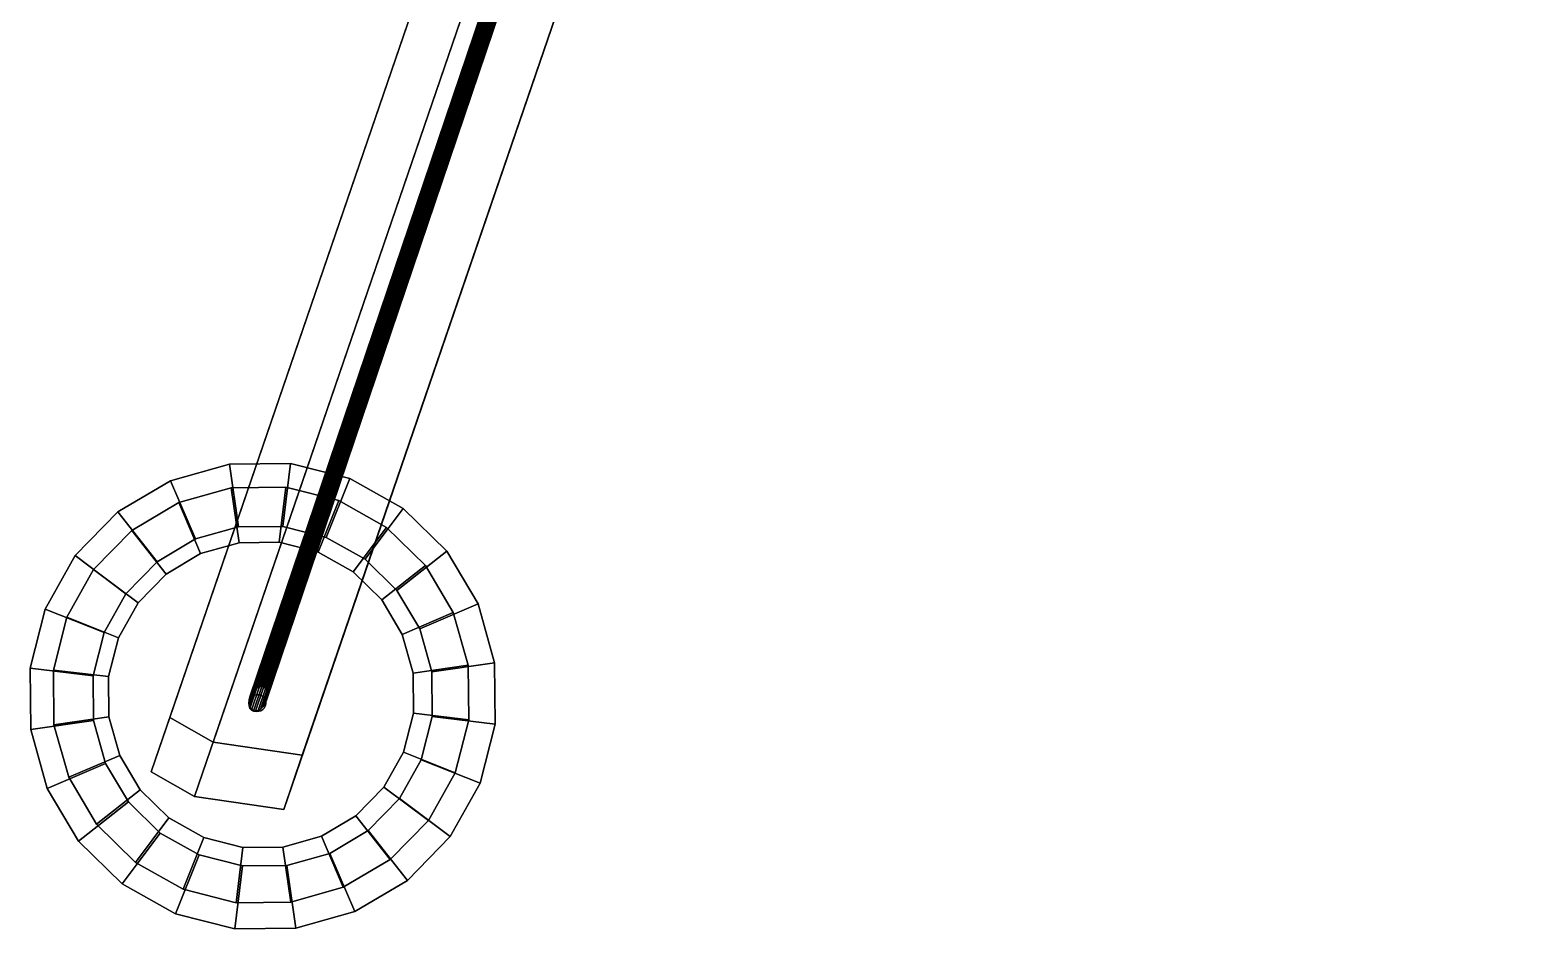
# Model space of a CAD drawing. Header units: inches. Extents: x -2 to 2474, y 1 to 287.
# Drawn here: x 166.119 to 166.701, y 173.722 to 174.07 of the extents above; entities that cross this region are included whole.
import ezdxf

# ---------------------------------------------------------------- set-up
doc = ezdxf.new("R2010")
doc.units = ezdxf.units.IN
doc.header["$MEASUREMENT"] = 0
doc.layers.add('DLX_LUM', color=7, linetype='Continuous', true_color=0xffd400)

msp = doc.modelspace()

# ---------------------------------------------------------------- linework, layer by layer
at = {"layer": 'DLX_LUM'}
for points in [[(166.20356, 173.80926, 0), (166.69542, 175.26155, 0)], [(166.69542, 175.26155, 0), (166.20356, 173.80926, 0)], [(166.20367, 173.80816, 0), (166.69586, 175.26139, 0)], [(166.69586, 175.26139, 0), (166.20367, 173.80816, 0)], [(166.20368, 173.81048, 0), (166.69517, 175.26163, 0)], [(166.69517, 175.26163, 0), (166.20368, 173.81048, 0)], [(166.20403, 173.80724, 0), (166.69646, 175.26118, 0)], [(166.69646, 175.26118, 0), (166.20403, 173.80724, 0)], [(166.69512, 175.26165, 0), (166.20405, 173.81172, 0)], [(166.20405, 173.81172, 0), (166.69512, 175.26165, 0)], [(166.69528, 175.2616, 0), (166.20463, 173.81291, 0)], [(166.20463, 173.81291, 0), (166.69528, 175.2616, 0)], [(166.69564, 175.26147, 0), (166.20538, 173.81396, 0)], [(166.20538, 173.81396, 0), (166.69564, 175.26147, 0)], [(166.69616, 175.26129, 0), (166.20626, 173.8148, 0)], [(166.20626, 173.8148, 0), (166.69616, 175.26129, 0)], [(166.2046, 173.80657, 0), (166.69717, 175.26093, 0)], [(166.69717, 175.26093, 0), (166.2046, 173.80657, 0)], [(166.20535, 173.80619, 0), (166.69796, 175.26066, 0)], [(166.69796, 175.26066, 0), (166.20535, 173.80619, 0)], [(166.20623, 173.80614, 0), (166.69875, 175.26038, 0)], [(166.69875, 175.26038, 0), (166.20623, 173.80614, 0)], [(166.20716, 173.80641, 0), (166.69951, 175.26011, 0)], [(166.69951, 175.26011, 0), (166.20716, 173.80641, 0)], [(166.69683, 175.26105, 0), (166.2072, 173.81538, 0)], [(166.2072, 173.81538, 0), (166.69683, 175.26105, 0)], [(166.2081, 173.80698, 0), (166.70018, 175.25988, 0)], [(166.70018, 175.25988, 0), (166.2081, 173.80698, 0)], [(166.69759, 175.26079, 0), (166.20814, 173.81565, 0)], [(166.20814, 173.81565, 0), (166.69759, 175.26079, 0)], [(166.20898, 173.80783, 0), (166.7007, 175.25969, 0)], [(166.7007, 175.25969, 0), (166.20898, 173.80783, 0)], [(166.69838, 175.26051, 0), (166.20901, 173.81559, 0)], [(166.20901, 173.81559, 0), (166.69838, 175.26051, 0)], [(166.20973, 173.80888, 0), (166.70106, 175.25957, 0)], [(166.70106, 175.25957, 0), (166.20973, 173.80888, 0)], [(166.69917, 175.26023, 0), (166.20976, 173.81522, 0)], [(166.20976, 173.81522, 0), (166.69917, 175.26023, 0)], [(166.21031, 173.81007, 0), (166.70122, 175.25952, 0)], [(166.70122, 175.25952, 0), (166.21031, 173.81007, 0)], [(166.69988, 175.25999, 0), (166.21033, 173.81455, 0)], [(166.21033, 173.81455, 0), (166.69988, 175.25999, 0)], [(166.70117, 175.25953, 0), (166.21068, 173.81131, 0)], [(166.21068, 173.81131, 0), (166.70117, 175.25953, 0)], [(166.70048, 175.25978, 0), (166.21069, 173.81363, 0)], [(166.21069, 173.81363, 0), (166.70048, 175.25978, 0)], [(166.70092, 175.25962, 0), (166.21081, 173.81253, 0)], [(166.21081, 173.81253, 0), (166.70092, 175.25962, 0)], [(166.34284, 174.29907, 0), (166.16578, 173.78264, 0)], [(166.16578, 173.78264, 0), (166.34284, 174.29907, 0)], [(166.17299, 173.80366, 0), (166.34284, 174.29907, 0)], [(166.34284, 174.29907, 0), (166.17299, 173.80366, 0)], [(166.18258, 173.77312, 0), (166.35915, 174.2881, 0)], [(166.35915, 174.2881, 0), (166.18258, 173.77312, 0)], [(166.35915, 174.2881, 0), (166.18979, 173.79414, 0)], [(166.18979, 173.79414, 0), (166.35915, 174.2881, 0)], [(166.21711, 173.76808, 0), (166.39457, 174.28567, 0)], [(166.39457, 174.28567, 0), (166.21711, 173.76808, 0)], [(166.39457, 174.28567, 0), (166.22432, 173.7891, 0)], [(166.22432, 173.7891, 0), (166.39457, 174.28567, 0)], [(166.19606, 173.90174, 0), (166.17326, 173.89534, 0)], [(166.17326, 173.89534, 0), (166.19606, 173.90174, 0)], [(166.21974, 173.90202, 0), (166.19606, 173.90174, 0)], [(166.19606, 173.90174, 0), (166.21974, 173.90202, 0)], [(166.19955, 173.87744, 0), (166.19606, 173.90174, 0)], [(166.19606, 173.90174, 0), (166.19955, 173.87744, 0)], [(166.21682, 173.87765, 0), (166.21974, 173.90202, 0)], [(166.21974, 173.90202, 0), (166.21682, 173.87765, 0)], [(166.24268, 173.89616, 0), (166.21974, 173.90202, 0)], [(166.21974, 173.90202, 0), (166.24268, 173.89616, 0)], [(166.17326, 173.89534, 0), (166.1529, 173.88326, 0)], [(166.1529, 173.88326, 0), (166.17326, 173.89534, 0)], [(166.18292, 173.87278, 0), (166.17326, 173.89534, 0)], [(166.17326, 173.89534, 0), (166.18292, 173.87278, 0)], [(166.21794, 173.89285, 0), (166.1968, 173.8926, 0)], [(166.1968, 173.8926, 0), (166.21794, 173.89285, 0)], [(166.21794, 173.89285, 0), (166.21539, 173.87149, 0)], [(166.21539, 173.87149, 0), (166.21794, 173.89285, 0)], [(166.23843, 173.88761, 0), (166.21794, 173.89285, 0)], [(166.21794, 173.89285, 0), (166.23843, 173.88761, 0)], [(166.23356, 173.87337, 0), (166.24268, 173.89616, 0)], [(166.24268, 173.89616, 0), (166.23356, 173.87337, 0)], [(166.26333, 173.88456, 0), (166.24268, 173.89616, 0)], [(166.24268, 173.89616, 0), (166.26333, 173.88456, 0)], [(166.17645, 173.88689, 0), (166.15826, 173.8761, 0)], [(166.15826, 173.8761, 0), (166.17645, 173.88689, 0)], [(166.1968, 173.8926, 0), (166.17645, 173.88689, 0)], [(166.17645, 173.88689, 0), (166.1968, 173.8926, 0)], [(166.17645, 173.88689, 0), (166.18491, 173.86711, 0)], [(166.18491, 173.86711, 0), (166.17645, 173.88689, 0)], [(166.1968, 173.8926, 0), (166.19986, 173.87131, 0)], [(166.19986, 173.87131, 0), (166.1968, 173.8926, 0)], [(166.23843, 173.88761, 0), (166.23043, 173.86765, 0)], [(166.23043, 173.86765, 0), (166.23843, 173.88761, 0)], [(166.25686, 173.87726, 0), (166.23843, 173.88761, 0)], [(166.23843, 173.88761, 0), (166.25686, 173.87726, 0)], [(166.1529, 173.88326, 0), (166.13635, 173.86632, 0)], [(166.13635, 173.86632, 0), (166.1529, 173.88326, 0)], [(166.16807, 173.86396, 0), (166.1529, 173.88326, 0)], [(166.1529, 173.88326, 0), (166.16807, 173.86396, 0)], [(166.24862, 173.86491, 0), (166.26333, 173.88456, 0)], [(166.26333, 173.88456, 0), (166.24862, 173.86491, 0)], [(166.28026, 173.86802, 0), (166.26333, 173.88456, 0)], [(166.26333, 173.88456, 0), (166.28026, 173.86802, 0)], [(166.15826, 173.8761, 0), (166.14349, 173.86098, 0)], [(166.14349, 173.86098, 0), (166.15826, 173.8761, 0)], [(166.15826, 173.8761, 0), (166.17156, 173.85919, 0)], [(166.17156, 173.85919, 0), (166.15826, 173.8761, 0)], [(166.18292, 173.87278, 0), (166.19955, 173.87744, 0)], [(166.19955, 173.87744, 0), (166.18292, 173.87278, 0)], [(166.19955, 173.87744, 0), (166.21682, 173.87765, 0)], [(166.21682, 173.87765, 0), (166.19955, 173.87744, 0)], [(166.21682, 173.87765, 0), (166.23356, 173.87337, 0)], [(166.23356, 173.87337, 0), (166.21682, 173.87765, 0)], [(166.25686, 173.87726, 0), (166.24397, 173.86004, 0)], [(166.24397, 173.86004, 0), (166.25686, 173.87726, 0)], [(166.27198, 173.86249, 0), (166.25686, 173.87726, 0)], [(166.25686, 173.87726, 0), (166.27198, 173.86249, 0)], [(166.16807, 173.86396, 0), (166.18292, 173.87278, 0)], [(166.18292, 173.87278, 0), (166.16807, 173.86396, 0)], [(166.18491, 173.86711, 0), (166.19986, 173.87131, 0)], [(166.19986, 173.87131, 0), (166.18491, 173.86711, 0)], [(166.19986, 173.87131, 0), (166.21539, 173.87149, 0)], [(166.21539, 173.87149, 0), (166.19986, 173.87131, 0)], [(166.21539, 173.87149, 0), (166.23043, 173.86765, 0)], [(166.23043, 173.86765, 0), (166.21539, 173.87149, 0)], [(166.23356, 173.87337, 0), (166.24862, 173.86491, 0)], [(166.24862, 173.86491, 0), (166.23356, 173.87337, 0)], [(166.12475, 173.84567, 0), (166.13635, 173.86632, 0)], [(166.13635, 173.86632, 0), (166.12475, 173.84567, 0)], [(166.13635, 173.86632, 0), (166.156, 173.85161, 0)], [(166.156, 173.85161, 0), (166.13635, 173.86632, 0)], [(166.156, 173.85161, 0), (166.16807, 173.86396, 0)], [(166.16807, 173.86396, 0), (166.156, 173.85161, 0)], [(166.17156, 173.85919, 0), (166.18491, 173.86711, 0)], [(166.18491, 173.86711, 0), (166.17156, 173.85919, 0)], [(166.23043, 173.86765, 0), (166.24397, 173.86004, 0)], [(166.24397, 173.86004, 0), (166.23043, 173.86765, 0)], [(166.24862, 173.86491, 0), (166.26097, 173.85284, 0)], [(166.26097, 173.85284, 0), (166.24862, 173.86491, 0)], [(166.26097, 173.85284, 0), (166.28026, 173.86802, 0)], [(166.28026, 173.86802, 0), (166.26097, 173.85284, 0)], [(166.29235, 173.84765, 0), (166.28026, 173.86802, 0)], [(166.28026, 173.86802, 0), (166.29235, 173.84765, 0)], [(166.14349, 173.86098, 0), (166.13313, 173.84254, 0)], [(166.13313, 173.84254, 0), (166.14349, 173.86098, 0)], [(166.14349, 173.86098, 0), (166.16071, 173.84808, 0)], [(166.16071, 173.84808, 0), (166.14349, 173.86098, 0)], [(166.16071, 173.84808, 0), (166.17156, 173.85919, 0)], [(166.17156, 173.85919, 0), (166.16071, 173.84808, 0)], [(166.24397, 173.86004, 0), (166.25508, 173.84919, 0)], [(166.25508, 173.84919, 0), (166.24397, 173.86004, 0)], [(166.27198, 173.86249, 0), (166.25508, 173.84919, 0)], [(166.25508, 173.84919, 0), (166.27198, 173.86249, 0)], [(166.28277, 173.8443, 0), (166.27198, 173.86249, 0)], [(166.27198, 173.86249, 0), (166.28277, 173.8443, 0)], [(166.26097, 173.85284, 0), (166.26979, 173.83799, 0)], [(166.26979, 173.83799, 0), (166.26097, 173.85284, 0)], [(166.14754, 173.83655, 0), (166.156, 173.85161, 0)], [(166.156, 173.85161, 0), (166.14754, 173.83655, 0)], [(166.1531, 173.83455, 0), (166.16071, 173.84808, 0)], [(166.16071, 173.84808, 0), (166.1531, 173.83455, 0)], [(166.25508, 173.84919, 0), (166.263, 173.83584, 0)], [(166.263, 173.83584, 0), (166.25508, 173.84919, 0)], [(166.26979, 173.83799, 0), (166.29235, 173.84765, 0)], [(166.29235, 173.84765, 0), (166.26979, 173.83799, 0)], [(166.29874, 173.82485, 0), (166.29235, 173.84765, 0)], [(166.29235, 173.84765, 0), (166.29874, 173.82485, 0)], [(166.1189, 173.82273, 0), (166.12475, 173.84567, 0)], [(166.12475, 173.84567, 0), (166.1189, 173.82273, 0)], [(166.14754, 173.83655, 0), (166.12475, 173.84567, 0)], [(166.12475, 173.84567, 0), (166.14754, 173.83655, 0)], [(166.13313, 173.84254, 0), (166.12791, 173.82206, 0)], [(166.12791, 173.82206, 0), (166.13313, 173.84254, 0)], [(166.13313, 173.84254, 0), (166.1531, 173.83455, 0)], [(166.1531, 173.83455, 0), (166.13313, 173.84254, 0)], [(166.28277, 173.8443, 0), (166.263, 173.83584, 0)], [(166.263, 173.83584, 0), (166.28277, 173.8443, 0)], [(166.28848, 173.82395, 0), (166.28277, 173.8443, 0)], [(166.28277, 173.8443, 0), (166.28848, 173.82395, 0)], [(166.14327, 173.81982, 0), (166.14754, 173.83655, 0)], [(166.14754, 173.83655, 0), (166.14327, 173.81982, 0)], [(166.14926, 173.8195, 0), (166.1531, 173.83455, 0)], [(166.1531, 173.83455, 0), (166.14926, 173.8195, 0)], [(166.263, 173.83584, 0), (166.26719, 173.82089, 0)], [(166.26719, 173.82089, 0), (166.263, 173.83584, 0)], [(166.26979, 173.83799, 0), (166.27445, 173.82136, 0)], [(166.27445, 173.82136, 0), (166.26979, 173.83799, 0)], [(166.28848, 173.82395, 0), (166.26719, 173.82089, 0)], [(166.26719, 173.82089, 0), (166.28848, 173.82395, 0)], [(166.27445, 173.82136, 0), (166.29874, 173.82485, 0)], [(166.29874, 173.82485, 0), (166.27445, 173.82136, 0)], [(166.28873, 173.80281, 0), (166.28848, 173.82395, 0)], [(166.28848, 173.82395, 0), (166.28873, 173.80281, 0)], [(166.29902, 173.80117, 0), (166.29874, 173.82485, 0)], [(166.29874, 173.82485, 0), (166.29902, 173.80117, 0)], [(166.14327, 173.81982, 0), (166.1189, 173.82273, 0)], [(166.11918, 173.79906, 0), (166.1189, 173.82273, 0)], [(166.1189, 173.82273, 0), (166.14327, 173.81982, 0)], [(166.1189, 173.82273, 0), (166.11918, 173.79906, 0)], [(166.12791, 173.82206, 0), (166.14926, 173.8195, 0)], [(166.14926, 173.8195, 0), (166.12791, 173.82206, 0)], [(166.12791, 173.82206, 0), (166.12815, 173.80092, 0)], [(166.12815, 173.80092, 0), (166.12791, 173.82206, 0)], [(166.14347, 173.80254, 0), (166.14327, 173.81982, 0)], [(166.14327, 173.81982, 0), (166.14347, 173.80254, 0)], [(166.14945, 173.80397, 0), (166.14926, 173.8195, 0)], [(166.14926, 173.8195, 0), (166.14945, 173.80397, 0)], [(166.26719, 173.82089, 0), (166.26738, 173.80537, 0)], [(166.26738, 173.80537, 0), (166.26719, 173.82089, 0)], [(166.27445, 173.82136, 0), (166.27465, 173.80409, 0)], [(166.27465, 173.80409, 0), (166.27445, 173.82136, 0)], [(166.20405, 173.81172, 0), (166.20368, 173.81048, 0)], [(166.20368, 173.81048, 0), (166.20405, 173.81172, 0)], [(166.20438, 173.81124, 0), (166.20397, 173.81051, 0)], [(166.20397, 173.81051, 0), (166.20438, 173.81124, 0)], [(166.20397, 173.81051, 0), (166.20438, 173.81124, 0)], [(166.20438, 173.81124, 0), (166.20397, 173.81051, 0)], [(166.20463, 173.81291, 0), (166.20405, 173.81172, 0)], [(166.20405, 173.81172, 0), (166.20463, 173.81291, 0)], [(166.20498, 173.81185, 0), (166.20438, 173.81124, 0)], [(166.20438, 173.81124, 0), (166.20498, 173.81185, 0)], [(166.20498, 173.81185, 0), (166.20438, 173.81124, 0)], [(166.20438, 173.81124, 0), (166.20498, 173.81185, 0)], [(166.20438, 173.81124, 0), (166.20438, 173.81124, 0)], [(166.20438, 173.81124, 0), (166.20438, 173.81124, 0)], [(166.20538, 173.81396, 0), (166.20463, 173.81291, 0)], [(166.20463, 173.81291, 0), (166.20538, 173.81396, 0)], [(166.2057, 173.81228, 0), (166.20498, 173.81185, 0)], [(166.20498, 173.81185, 0), (166.2057, 173.81228, 0)], [(166.2057, 173.81228, 0), (166.20498, 173.81185, 0)], [(166.20498, 173.81185, 0), (166.2057, 173.81228, 0)], [(166.20498, 173.81185, 0), (166.20498, 173.81185, 0)], [(166.20498, 173.81185, 0), (166.20498, 173.81185, 0)], [(166.20626, 173.8148, 0), (166.20538, 173.81396, 0)], [(166.20538, 173.81396, 0), (166.20626, 173.8148, 0)], [(166.20652, 173.81251, 0), (166.2057, 173.81228, 0)], [(166.2057, 173.81228, 0), (166.20652, 173.81251, 0)], [(166.20652, 173.81251, 0), (166.2057, 173.81228, 0)], [(166.2057, 173.81228, 0), (166.20652, 173.81251, 0)], [(166.2057, 173.81228, 0), (166.2057, 173.81228, 0)], [(166.2057, 173.81228, 0), (166.2057, 173.81228, 0)], [(166.2072, 173.81538, 0), (166.20626, 173.8148, 0)], [(166.20626, 173.8148, 0), (166.2072, 173.81538, 0)], [(166.20736, 173.81252, 0), (166.20652, 173.81251, 0)], [(166.20652, 173.81251, 0), (166.20736, 173.81252, 0)], [(166.20736, 173.81252, 0), (166.20652, 173.81251, 0)], [(166.20652, 173.81251, 0), (166.20736, 173.81252, 0)], [(166.20652, 173.81251, 0), (166.20652, 173.81251, 0)], [(166.20652, 173.81251, 0), (166.20652, 173.81251, 0)], [(166.20814, 173.81565, 0), (166.2072, 173.81538, 0)], [(166.2072, 173.81538, 0), (166.20814, 173.81565, 0)], [(166.20818, 173.81231, 0), (166.20736, 173.81252, 0)], [(166.20736, 173.81252, 0), (166.20736, 173.81252, 0)], [(166.20736, 173.81252, 0), (166.20818, 173.81231, 0)], [(166.20818, 173.81231, 0), (166.20736, 173.81252, 0)], [(166.20736, 173.81252, 0), (166.20736, 173.81252, 0)], [(166.20736, 173.81252, 0), (166.20818, 173.81231, 0)], [(166.20901, 173.81559, 0), (166.20814, 173.81565, 0)], [(166.20814, 173.81565, 0), (166.20901, 173.81559, 0)], [(166.20892, 173.81189, 0), (166.20818, 173.81231, 0)], [(166.20818, 173.81231, 0), (166.20818, 173.81231, 0)], [(166.20818, 173.81231, 0), (166.20892, 173.81189, 0)], [(166.20892, 173.81189, 0), (166.20818, 173.81231, 0)], [(166.20818, 173.81231, 0), (166.20818, 173.81231, 0)], [(166.20818, 173.81231, 0), (166.20892, 173.81189, 0)], [(166.20952, 173.8113, 0), (166.20892, 173.81189, 0)], [(166.20892, 173.81189, 0), (166.20892, 173.81189, 0)], [(166.20892, 173.81189, 0), (166.20952, 173.8113, 0)], [(166.20952, 173.8113, 0), (166.20892, 173.81189, 0)], [(166.20892, 173.81189, 0), (166.20892, 173.81189, 0)], [(166.20892, 173.81189, 0), (166.20952, 173.8113, 0)], [(166.20976, 173.81522, 0), (166.20901, 173.81559, 0)], [(166.20901, 173.81559, 0), (166.20976, 173.81522, 0)], [(166.20996, 173.81058, 0), (166.20952, 173.8113, 0)], [(166.20952, 173.8113, 0), (166.20952, 173.8113, 0)], [(166.20952, 173.8113, 0), (166.20996, 173.81058, 0)], [(166.20996, 173.81058, 0), (166.20952, 173.8113, 0)], [(166.20952, 173.8113, 0), (166.20952, 173.8113, 0)], [(166.20952, 173.8113, 0), (166.20996, 173.81058, 0)], [(166.21033, 173.81455, 0), (166.20976, 173.81522, 0)], [(166.20976, 173.81522, 0), (166.21033, 173.81455, 0)], [(166.21068, 173.81131, 0), (166.21031, 173.81007, 0)], [(166.21031, 173.81007, 0), (166.21068, 173.81131, 0)], [(166.21069, 173.81363, 0), (166.21033, 173.81455, 0)], [(166.21033, 173.81455, 0), (166.21069, 173.81363, 0)], [(166.21068, 173.81131, 0), (166.21081, 173.81253, 0)], [(166.21081, 173.81253, 0), (166.21068, 173.81131, 0)], [(166.21081, 173.81253, 0), (166.21069, 173.81363, 0)], [(166.21069, 173.81363, 0), (166.21081, 173.81253, 0)], [(166.20356, 173.80926, 0), (166.20368, 173.81048, 0)], [(166.20368, 173.81048, 0), (166.20356, 173.80926, 0)], [(166.20367, 173.80816, 0), (166.20356, 173.80926, 0)], [(166.20356, 173.80926, 0), (166.20367, 173.80816, 0)], [(166.20403, 173.80724, 0), (166.20367, 173.80816, 0)], [(166.20367, 173.80816, 0), (166.20403, 173.80724, 0)], [(166.20397, 173.81051, 0), (166.20376, 173.80969, 0)], [(166.20376, 173.80969, 0), (166.20397, 173.81051, 0)], [(166.20376, 173.80969, 0), (166.20397, 173.81051, 0)], [(166.20397, 173.81051, 0), (166.20376, 173.80969, 0)], [(166.20376, 173.80969, 0), (166.20377, 173.80884, 0)], [(166.20377, 173.80884, 0), (166.20376, 173.80969, 0)], [(166.20376, 173.80969, 0), (166.20376, 173.80969, 0)], [(166.20377, 173.80884, 0), (166.20376, 173.80969, 0)], [(166.20376, 173.80969, 0), (166.20376, 173.80969, 0)], [(166.20376, 173.80969, 0), (166.20377, 173.80884, 0)], [(166.20377, 173.80884, 0), (166.204, 173.80803, 0)], [(166.204, 173.80803, 0), (166.20377, 173.80884, 0)], [(166.20377, 173.80884, 0), (166.20377, 173.80884, 0)], [(166.20377, 173.80884, 0), (166.204, 173.80803, 0)], [(166.204, 173.80803, 0), (166.20377, 173.80884, 0)], [(166.20377, 173.80884, 0), (166.20377, 173.80884, 0)], [(166.20397, 173.81051, 0), (166.20397, 173.81051, 0)], [(166.20397, 173.81051, 0), (166.20397, 173.81051, 0)], [(166.204, 173.80803, 0), (166.20443, 173.8073, 0)], [(166.20443, 173.8073, 0), (166.204, 173.80803, 0)], [(166.204, 173.80803, 0), (166.204, 173.80803, 0)], [(166.204, 173.80803, 0), (166.20443, 173.8073, 0)], [(166.204, 173.80803, 0), (166.204, 173.80803, 0)], [(166.20443, 173.8073, 0), (166.204, 173.80803, 0)], [(166.2046, 173.80657, 0), (166.20403, 173.80724, 0)], [(166.20403, 173.80724, 0), (166.2046, 173.80657, 0)], [(166.20443, 173.8073, 0), (166.20504, 173.80671, 0)], [(166.20504, 173.80671, 0), (166.20443, 173.8073, 0)], [(166.20443, 173.8073, 0), (166.20443, 173.8073, 0)], [(166.20443, 173.8073, 0), (166.20504, 173.80671, 0)], [(166.20443, 173.8073, 0), (166.20443, 173.8073, 0)], [(166.20504, 173.80671, 0), (166.20443, 173.8073, 0)], [(166.20535, 173.80619, 0), (166.2046, 173.80657, 0)], [(166.2046, 173.80657, 0), (166.20535, 173.80619, 0)], [(166.20504, 173.80671, 0), (166.20578, 173.80629, 0)], [(166.20578, 173.80629, 0), (166.20504, 173.80671, 0)], [(166.20504, 173.80671, 0), (166.20504, 173.80671, 0)], [(166.20504, 173.80671, 0), (166.20578, 173.80629, 0)], [(166.20504, 173.80671, 0), (166.20504, 173.80671, 0)], [(166.20578, 173.80629, 0), (166.20504, 173.80671, 0)], [(166.20623, 173.80614, 0), (166.20535, 173.80619, 0)], [(166.20535, 173.80619, 0), (166.20623, 173.80614, 0)], [(166.20578, 173.80629, 0), (166.20659, 173.80608, 0)], [(166.20659, 173.80608, 0), (166.20578, 173.80629, 0)], [(166.20578, 173.80629, 0), (166.20578, 173.80629, 0)], [(166.20578, 173.80629, 0), (166.20659, 173.80608, 0)], [(166.20578, 173.80629, 0), (166.20578, 173.80629, 0)], [(166.20659, 173.80608, 0), (166.20578, 173.80629, 0)], [(166.20716, 173.80641, 0), (166.20623, 173.80614, 0)], [(166.20623, 173.80614, 0), (166.20716, 173.80641, 0)], [(166.20659, 173.80608, 0), (166.20744, 173.80609, 0)], [(166.20744, 173.80609, 0), (166.20659, 173.80608, 0)], [(166.20659, 173.80608, 0), (166.20744, 173.80609, 0)], [(166.20744, 173.80609, 0), (166.20659, 173.80608, 0)], [(166.20659, 173.80608, 0), (166.20659, 173.80608, 0)], [(166.20659, 173.80608, 0), (166.20659, 173.80608, 0)], [(166.2081, 173.80698, 0), (166.20716, 173.80641, 0)], [(166.20716, 173.80641, 0), (166.2081, 173.80698, 0)], [(166.20744, 173.80609, 0), (166.20825, 173.80632, 0)], [(166.20825, 173.80632, 0), (166.20744, 173.80609, 0)], [(166.20744, 173.80609, 0), (166.20825, 173.80632, 0)], [(166.20825, 173.80632, 0), (166.20744, 173.80609, 0)], [(166.20744, 173.80609, 0), (166.20744, 173.80609, 0)], [(166.20744, 173.80609, 0), (166.20744, 173.80609, 0)], [(166.20898, 173.80783, 0), (166.2081, 173.80698, 0)], [(166.2081, 173.80698, 0), (166.20898, 173.80783, 0)], [(166.20825, 173.80632, 0), (166.20898, 173.80675, 0)], [(166.20898, 173.80675, 0), (166.20825, 173.80632, 0)], [(166.20825, 173.80632, 0), (166.20898, 173.80675, 0)], [(166.20898, 173.80675, 0), (166.20825, 173.80632, 0)], [(166.20825, 173.80632, 0), (166.20825, 173.80632, 0)], [(166.20825, 173.80632, 0), (166.20825, 173.80632, 0)], [(166.20973, 173.80888, 0), (166.20898, 173.80783, 0)], [(166.20898, 173.80783, 0), (166.20973, 173.80888, 0)], [(166.20898, 173.80675, 0), (166.20957, 173.80736, 0)], [(166.20957, 173.80736, 0), (166.20898, 173.80675, 0)], [(166.20898, 173.80675, 0), (166.20957, 173.80736, 0)], [(166.20957, 173.80736, 0), (166.20898, 173.80675, 0)], [(166.20898, 173.80675, 0), (166.20898, 173.80675, 0)], [(166.20898, 173.80675, 0), (166.20898, 173.80675, 0)], [(166.20957, 173.80736, 0), (166.20999, 173.8081, 0)], [(166.20999, 173.8081, 0), (166.20957, 173.80736, 0)], [(166.20957, 173.80736, 0), (166.20999, 173.8081, 0)], [(166.20999, 173.8081, 0), (166.20957, 173.80736, 0)], [(166.20957, 173.80736, 0), (166.20957, 173.80736, 0)], [(166.20957, 173.80736, 0), (166.20957, 173.80736, 0)], [(166.21031, 173.81007, 0), (166.20973, 173.80888, 0)], [(166.20973, 173.80888, 0), (166.21031, 173.81007, 0)], [(166.21018, 173.80976, 0), (166.20996, 173.81058, 0)], [(166.20996, 173.81058, 0), (166.20996, 173.81058, 0)], [(166.20996, 173.81058, 0), (166.21018, 173.80976, 0)], [(166.21018, 173.80976, 0), (166.20996, 173.81058, 0)], [(166.20996, 173.81058, 0), (166.20996, 173.81058, 0)], [(166.20996, 173.81058, 0), (166.21018, 173.80976, 0)], [(166.20999, 173.8081, 0), (166.2102, 173.80892, 0)], [(166.2102, 173.80892, 0), (166.20999, 173.8081, 0)], [(166.20999, 173.8081, 0), (166.2102, 173.80892, 0)], [(166.2102, 173.80892, 0), (166.20999, 173.8081, 0)], [(166.20999, 173.8081, 0), (166.20999, 173.8081, 0)], [(166.20999, 173.8081, 0), (166.20999, 173.8081, 0)], [(166.2102, 173.80892, 0), (166.21018, 173.80976, 0)], [(166.21018, 173.80976, 0), (166.21018, 173.80976, 0)], [(166.21018, 173.80976, 0), (166.2102, 173.80892, 0)], [(166.2102, 173.80892, 0), (166.21018, 173.80976, 0)], [(166.21018, 173.80976, 0), (166.21018, 173.80976, 0)], [(166.21018, 173.80976, 0), (166.2102, 173.80892, 0)], [(166.2102, 173.80892, 0), (166.2102, 173.80892, 0)], [(166.2102, 173.80892, 0), (166.2102, 173.80892, 0)], [(166.26738, 173.80537, 0), (166.26353, 173.79032, 0)], [(166.26353, 173.79032, 0), (166.26738, 173.80537, 0)], [(166.28873, 173.80281, 0), (166.26738, 173.80537, 0)], [(166.26738, 173.80537, 0), (166.28873, 173.80281, 0)], [(166.14347, 173.80254, 0), (166.11918, 173.79906, 0)], [(166.11918, 173.79906, 0), (166.14347, 173.80254, 0)], [(166.12815, 173.80092, 0), (166.14945, 173.80397, 0)], [(166.14945, 173.80397, 0), (166.12815, 173.80092, 0)], [(166.12815, 173.80092, 0), (166.13387, 173.78056, 0)], [(166.13387, 173.78056, 0), (166.12815, 173.80092, 0)], [(166.14814, 173.78591, 0), (166.14347, 173.80254, 0)], [(166.14347, 173.80254, 0), (166.14814, 173.78591, 0)], [(166.15364, 173.78902, 0), (166.14945, 173.80397, 0)], [(166.14945, 173.80397, 0), (166.15364, 173.78902, 0)], [(166.16578, 173.78264, 0), (166.17299, 173.80366, 0)], [(166.17299, 173.80366, 0), (166.16578, 173.78264, 0)], [(166.17299, 173.80366, 0), (166.18979, 173.79414, 0)], [(166.18979, 173.79414, 0), (166.17299, 173.80366, 0)], [(166.27465, 173.80409, 0), (166.27038, 173.78736, 0)], [(166.27038, 173.78736, 0), (166.27465, 173.80409, 0)], [(166.27465, 173.80409, 0), (166.29902, 173.80117, 0)], [(166.29902, 173.80117, 0), (166.27465, 173.80409, 0)], [(166.2835, 173.78233, 0), (166.28873, 173.80281, 0)], [(166.28873, 173.80281, 0), (166.2835, 173.78233, 0)], [(166.29317, 173.77823, 0), (166.29902, 173.80117, 0)], [(166.29902, 173.80117, 0), (166.29317, 173.77823, 0)], [(166.12557, 173.77626, 0), (166.11918, 173.79906, 0)], [(166.11918, 173.79906, 0), (166.12557, 173.77626, 0)], [(166.18979, 173.79414, 0), (166.22432, 173.7891, 0)], [(166.22432, 173.7891, 0), (166.18979, 173.79414, 0)], [(166.13387, 173.78056, 0), (166.15364, 173.78902, 0)], [(166.15364, 173.78902, 0), (166.13387, 173.78056, 0)], [(166.16156, 173.77567, 0), (166.15364, 173.78902, 0)], [(166.15364, 173.78902, 0), (166.16156, 173.77567, 0)], [(166.22432, 173.7891, 0), (166.21711, 173.76808, 0)], [(166.21711, 173.76808, 0), (166.22432, 173.7891, 0)], [(166.26353, 173.79032, 0), (166.25593, 173.77679, 0)], [(166.25593, 173.77679, 0), (166.26353, 173.79032, 0)], [(166.2835, 173.78233, 0), (166.26353, 173.79032, 0)], [(166.26353, 173.79032, 0), (166.2835, 173.78233, 0)], [(166.14814, 173.78591, 0), (166.12557, 173.77626, 0)], [(166.12557, 173.77626, 0), (166.14814, 173.78591, 0)], [(166.15695, 173.77106, 0), (166.14814, 173.78591, 0)], [(166.14814, 173.78591, 0), (166.15695, 173.77106, 0)], [(166.16578, 173.78264, 0), (166.18258, 173.77312, 0)], [(166.18258, 173.77312, 0), (166.16578, 173.78264, 0)], [(166.27038, 173.78736, 0), (166.26192, 173.7723, 0)], [(166.26192, 173.7723, 0), (166.27038, 173.78736, 0)], [(166.27038, 173.78736, 0), (166.29317, 173.77823, 0)], [(166.29317, 173.77823, 0), (166.27038, 173.78736, 0)], [(166.27315, 173.76389, 0), (166.2835, 173.78233, 0)], [(166.2835, 173.78233, 0), (166.27315, 173.76389, 0)], [(166.13766, 173.75589, 0), (166.12557, 173.77626, 0)], [(166.12557, 173.77626, 0), (166.13766, 173.75589, 0)], [(166.13387, 173.78056, 0), (166.14465, 173.76238, 0)], [(166.14465, 173.76238, 0), (166.13387, 173.78056, 0)], [(166.25593, 173.77679, 0), (166.24508, 173.76568, 0)], [(166.24508, 173.76568, 0), (166.25593, 173.77679, 0)], [(166.25593, 173.77679, 0), (166.27315, 173.76389, 0)], [(166.27315, 173.76389, 0), (166.25593, 173.77679, 0)], [(166.28157, 173.75759, 0), (166.29317, 173.77823, 0)], [(166.29317, 173.77823, 0), (166.28157, 173.75759, 0)], [(166.15695, 173.77106, 0), (166.13766, 173.75589, 0)], [(166.13766, 173.75589, 0), (166.15695, 173.77106, 0)], [(166.14465, 173.76238, 0), (166.16156, 173.77567, 0)], [(166.16156, 173.77567, 0), (166.14465, 173.76238, 0)], [(166.1693, 173.75899, 0), (166.15695, 173.77106, 0)], [(166.15695, 173.77106, 0), (166.1693, 173.75899, 0)], [(166.17267, 173.76482, 0), (166.16156, 173.77567, 0)], [(166.16156, 173.77567, 0), (166.17267, 173.76482, 0)], [(166.21711, 173.76808, 0), (166.18258, 173.77312, 0)], [(166.18258, 173.77312, 0), (166.21711, 173.76808, 0)], [(166.26192, 173.7723, 0), (166.24985, 173.75994, 0)], [(166.24985, 173.75994, 0), (166.26192, 173.7723, 0)], [(166.26192, 173.7723, 0), (166.28157, 173.75759, 0)], [(166.28157, 173.75759, 0), (166.26192, 173.7723, 0)], [(166.15978, 173.74761, 0), (166.17267, 173.76482, 0)], [(166.17267, 173.76482, 0), (166.15978, 173.74761, 0)], [(166.18621, 173.75722, 0), (166.17267, 173.76482, 0)], [(166.17267, 173.76482, 0), (166.18621, 173.75722, 0)], [(166.24508, 173.76568, 0), (166.23173, 173.75776, 0)], [(166.23173, 173.75776, 0), (166.24508, 173.76568, 0)], [(166.25837, 173.74877, 0), (166.24508, 173.76568, 0)], [(166.24508, 173.76568, 0), (166.25837, 173.74877, 0)], [(166.14465, 173.76238, 0), (166.15978, 173.74761, 0)], [(166.15978, 173.74761, 0), (166.14465, 173.76238, 0)], [(166.1693, 173.75899, 0), (166.15459, 173.73934, 0)], [(166.15459, 173.73934, 0), (166.1693, 173.75899, 0)], [(166.18436, 173.75053, 0), (166.1693, 173.75899, 0)], [(166.1693, 173.75899, 0), (166.18436, 173.75053, 0)], [(166.24985, 173.75994, 0), (166.235, 173.75113, 0)], [(166.235, 173.75113, 0), (166.24985, 173.75994, 0)], [(166.24985, 173.75994, 0), (166.26502, 173.74065, 0)], [(166.26502, 173.74065, 0), (166.24985, 173.75994, 0)], [(166.25837, 173.74877, 0), (166.27315, 173.76389, 0)], [(166.27315, 173.76389, 0), (166.25837, 173.74877, 0)], [(166.15459, 173.73934, 0), (166.13766, 173.75589, 0)], [(166.13766, 173.75589, 0), (166.15459, 173.73934, 0)], [(166.17821, 173.73725, 0), (166.18621, 173.75722, 0)], [(166.18621, 173.75722, 0), (166.17821, 173.73725, 0)], [(166.20125, 173.75338, 0), (166.18621, 173.75722, 0)], [(166.18621, 173.75722, 0), (166.20125, 173.75338, 0)], [(166.1987, 173.73202, 0), (166.20125, 173.75338, 0)], [(166.20125, 173.75338, 0), (166.1987, 173.73202, 0)], [(166.21677, 173.75356, 0), (166.20125, 173.75338, 0)], [(166.20125, 173.75338, 0), (166.21677, 173.75356, 0)], [(166.23173, 173.75776, 0), (166.21677, 173.75356, 0)], [(166.21677, 173.75356, 0), (166.23173, 173.75776, 0)], [(166.21984, 173.73227, 0), (166.21677, 173.75356, 0)], [(166.21677, 173.75356, 0), (166.21984, 173.73227, 0)], [(166.24019, 173.73798, 0), (166.23173, 173.75776, 0)], [(166.23173, 173.75776, 0), (166.24019, 173.73798, 0)], [(166.28157, 173.75759, 0), (166.26502, 173.74065, 0)], [(166.26502, 173.74065, 0), (166.28157, 173.75759, 0)], [(166.15978, 173.74761, 0), (166.17821, 173.73725, 0)], [(166.17821, 173.73725, 0), (166.15978, 173.74761, 0)], [(166.18436, 173.75053, 0), (166.17524, 173.72775, 0)], [(166.17524, 173.72775, 0), (166.18436, 173.75053, 0)], [(166.2011, 173.74626, 0), (166.18436, 173.75053, 0)], [(166.18436, 173.75053, 0), (166.2011, 173.74626, 0)], [(166.235, 173.75113, 0), (166.21837, 173.74646, 0)], [(166.21837, 173.74646, 0), (166.235, 173.75113, 0)], [(166.235, 173.75113, 0), (166.24466, 173.72857, 0)], [(166.24466, 173.72857, 0), (166.235, 173.75113, 0)], [(166.24019, 173.73798, 0), (166.25837, 173.74877, 0)], [(166.25837, 173.74877, 0), (166.24019, 173.73798, 0)], [(166.2011, 173.74626, 0), (166.19818, 173.72189, 0)], [(166.19818, 173.72189, 0), (166.2011, 173.74626, 0)], [(166.21837, 173.74646, 0), (166.2011, 173.74626, 0)], [(166.2011, 173.74626, 0), (166.21837, 173.74646, 0)], [(166.21837, 173.74646, 0), (166.22186, 173.72217, 0)], [(166.22186, 173.72217, 0), (166.21837, 173.74646, 0)], [(166.17524, 173.72775, 0), (166.15459, 173.73934, 0)], [(166.15459, 173.73934, 0), (166.17524, 173.72775, 0)], [(166.17821, 173.73725, 0), (166.1987, 173.73202, 0)], [(166.1987, 173.73202, 0), (166.17821, 173.73725, 0)], [(166.21984, 173.73227, 0), (166.24019, 173.73798, 0)], [(166.24019, 173.73798, 0), (166.21984, 173.73227, 0)], [(166.26502, 173.74065, 0), (166.24466, 173.72857, 0)], [(166.24466, 173.72857, 0), (166.26502, 173.74065, 0)], [(166.1987, 173.73202, 0), (166.21984, 173.73227, 0)], [(166.21984, 173.73227, 0), (166.1987, 173.73202, 0)], [(166.19818, 173.72189, 0), (166.17524, 173.72775, 0)], [(166.17524, 173.72775, 0), (166.19818, 173.72189, 0)], [(166.24466, 173.72857, 0), (166.22186, 173.72217, 0)], [(166.22186, 173.72217, 0), (166.24466, 173.72857, 0)], [(166.22186, 173.72217, 0), (166.19818, 173.72189, 0)], [(166.19818, 173.72189, 0), (166.22186, 173.72217, 0)]]:
    msp.add_polyline3d(points, dxfattribs=at)

doc.saveas('drawing.dxf')
